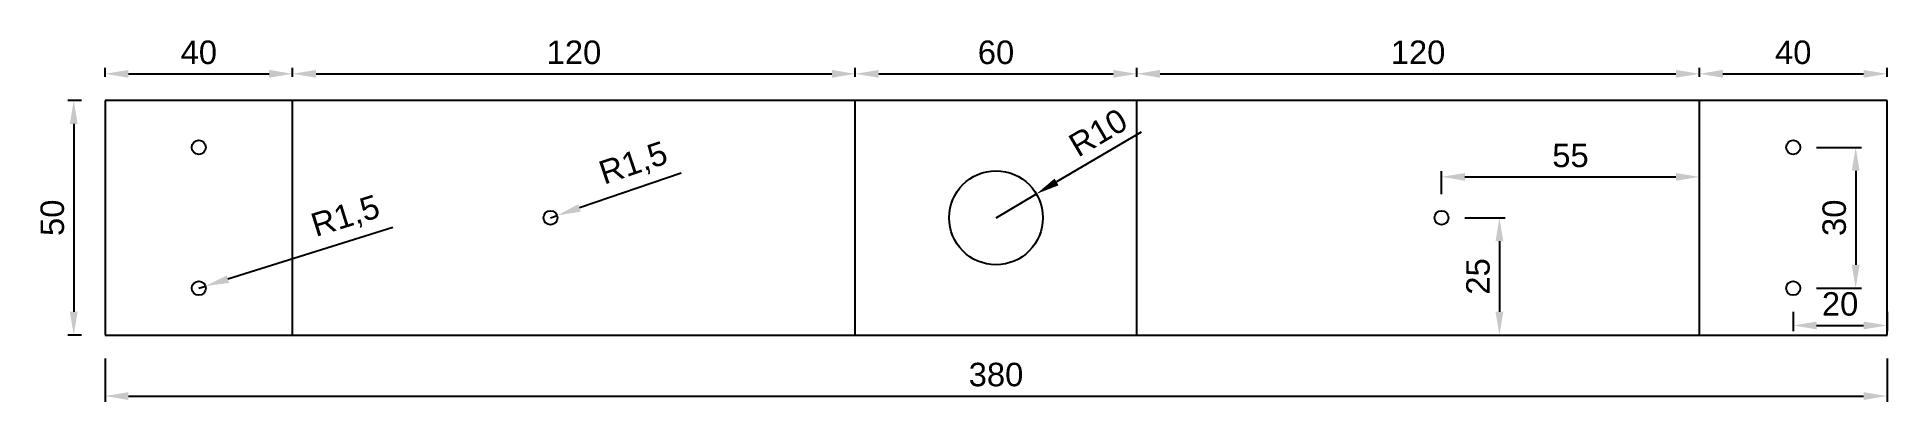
# Model space of a CAD drawing. Header units: millimetres. Extents: x -15 to 380, y -14 to 63.
import ezdxf

# ---------------------------------------------------------------- set-up
doc = ezdxf.new("R2010")
doc.units = ezdxf.units.MM
doc.layers.add('Quote', color=8, linetype='Continuous')
doc.styles.get("Standard").update_dxf_attribs({"font": 'arial.ttf'})
doc.dimstyles.new('ISO-25', dxfattribs={"dimtxt": 5, "dimasz": 5, "dimexe": 1.25, "dimexo": 5, "dimgap": 2, "dimtad": 1, "dimtxsty": 'Standard', "dimcen": 2.5, "dimadec": 0, "dimazin": 0, "dimtfac": 1, "dimtmove": 0, "dimatfit": 3, "dimfxl": 1, "dimarcsym": 0})

# ---------------------------------------------------------------- blocks, each defined once
blk = doc.blocks.new('*D0')
at = {"layer": 'Defpoints', "color": 0, "transparency": 16777216}
for p in [(0, 0), (380, 0), (380, -12.97)]:
    blk.add_point(p, dxfattribs=at)
at = {"layer": 'Quote', "color": 0, "lineweight": -2, "transparency": 16777216}
for p, q in [((0, -5), (0, -14.22)), ((380, -5), (380, -14.22)), ((5, -12.97), (375, -12.97))]:
    blk.add_line(p, q, dxfattribs=at)
at = {"layer": 'Quote', "color": 0, "transparency": 16777216}
for points in [[(5, -12.14), (5, -13.81), (0, -12.97)], [(375, -12.14), (375, -13.81), (380, -12.97)]]:
    blk.add_solid(points, dxfattribs=at)
at = {"layer": 'Quote', "color": 0, "transparency": 16777216, "insert": (190, -8.42), "char_height": 5, "attachment_point": 5}
blk.add_mtext('380', dxfattribs=at)
blk = doc.blocks.new('*D1')
at = {"layer": 'Defpoints', "color": 0, "transparency": 16777216}
for p in [(0, 50), (-6.67, 0), (0, 0)]:
    blk.add_point(p, dxfattribs=at)
at = {"layer": 'Quote', "color": 0, "lineweight": -2, "transparency": 16777216}
for p, q in [((-5, 50), (-7.92, 50)), ((-6.67, 45), (-6.67, 5)), ((-5, 0), (-7.92, 0))]:
    blk.add_line(p, q, dxfattribs=at)
at = {"layer": 'Quote', "color": 0, "transparency": 16777216}
for points in [[(-7.5, 45), (-5.84, 45), (-6.67, 50)], [(-7.5, 5), (-5.84, 5), (-6.67, 0)]]:
    blk.add_solid(points, dxfattribs=at)
at = {"layer": 'Quote', "color": 0, "transparency": 16777216, "insert": (-11.22, 25), "char_height": 5, "attachment_point": 5, "rotation": 90}
blk.add_mtext('50', dxfattribs=at)
blk = doc.blocks.new('*D2')
at = {"layer": 'Defpoints', "color": 0, "transparency": 16777216}
for p in [(40, 55.66), (0, 50), (40, 50)]:
    blk.add_point(p, dxfattribs=at)
at = {"layer": 'Quote', "color": 0, "lineweight": -2, "transparency": 16777216}
for p, q in [((0, 55), (0, 56.91)), ((5, 55.66), (35, 55.66)), ((40, 55), (40, 56.91))]:
    blk.add_line(p, q, dxfattribs=at)
at = {"layer": 'Quote', "color": 0, "transparency": 16777216}
for points in [[(5, 56.49), (5, 54.82), (0, 55.66)], [(35, 56.49), (35, 54.82), (40, 55.66)]]:
    blk.add_solid(points, dxfattribs=at)
at = {"layer": 'Quote', "color": 0, "transparency": 16777216, "insert": (20, 60.21), "char_height": 5, "attachment_point": 5}
blk.add_mtext('40', dxfattribs=at)
blk = doc.blocks.new('*D3')
at = {"layer": 'Defpoints', "color": 0, "transparency": 16777216}
for p in [(160, 55.66), (40, 50), (160, 50)]:
    blk.add_point(p, dxfattribs=at)
at = {"layer": 'Quote', "color": 0, "lineweight": -2, "transparency": 16777216}
for p, q in [((40, 55), (40, 56.91)), ((45, 55.66), (155, 55.66)), ((160, 55), (160, 56.91))]:
    blk.add_line(p, q, dxfattribs=at)
at = {"layer": 'Quote', "color": 0, "transparency": 16777216}
for points in [[(45, 56.49), (45, 54.82), (40, 55.66)], [(155, 56.49), (155, 54.82), (160, 55.66)]]:
    blk.add_solid(points, dxfattribs=at)
at = {"layer": 'Quote', "color": 0, "transparency": 16777216, "insert": (100, 60.21), "char_height": 5, "attachment_point": 5}
blk.add_mtext('120', dxfattribs=at)
blk = doc.blocks.new('*D4')
at = {"layer": 'Defpoints', "color": 0, "transparency": 16777216}
for p in [(220, 55.66), (160, 50), (220, 50)]:
    blk.add_point(p, dxfattribs=at)
at = {"layer": 'Quote', "color": 0, "lineweight": -2, "transparency": 16777216}
for p, q in [((160, 55), (160, 56.91)), ((165, 55.66), (215, 55.66)), ((220, 55), (220, 56.91))]:
    blk.add_line(p, q, dxfattribs=at)
at = {"layer": 'Quote', "color": 0, "transparency": 16777216}
for points in [[(165, 56.49), (165, 54.82), (160, 55.66)], [(215, 56.49), (215, 54.82), (220, 55.66)]]:
    blk.add_solid(points, dxfattribs=at)
at = {"layer": 'Quote', "color": 0, "transparency": 16777216, "insert": (190, 60.21), "char_height": 5, "attachment_point": 5}
blk.add_mtext('60', dxfattribs=at)
blk = doc.blocks.new('*D5')
at = {"layer": 'Defpoints', "color": 0, "transparency": 16777216}
for p in [(340, 55.66), (220, 50), (340, 50)]:
    blk.add_point(p, dxfattribs=at)
at = {"layer": 'Quote', "color": 0, "lineweight": -2, "transparency": 16777216}
for p, q in [((220, 55), (220, 56.91)), ((225, 55.66), (335, 55.66)), ((340, 55), (340, 56.91))]:
    blk.add_line(p, q, dxfattribs=at)
at = {"layer": 'Quote', "color": 0, "transparency": 16777216}
for points in [[(225, 56.49), (225, 54.82), (220, 55.66)], [(335, 56.49), (335, 54.82), (340, 55.66)]]:
    blk.add_solid(points, dxfattribs=at)
at = {"layer": 'Quote', "color": 0, "transparency": 16777216, "insert": (280, 60.21), "char_height": 5, "attachment_point": 5}
blk.add_mtext('120', dxfattribs=at)
blk = doc.blocks.new('*D6')
at = {"layer": 'Defpoints', "color": 0, "transparency": 16777216}
for p in [(380, 55.66), (340, 50), (380, 50)]:
    blk.add_point(p, dxfattribs=at)
at = {"layer": 'Quote', "color": 0, "lineweight": -2, "transparency": 16777216}
for p, q in [((340, 55), (340, 56.91)), ((345, 55.66), (375, 55.66)), ((380, 55), (380, 56.91))]:
    blk.add_line(p, q, dxfattribs=at)
at = {"layer": 'Quote', "color": 0, "transparency": 16777216}
for points in [[(345, 56.49), (345, 54.82), (340, 55.66)], [(375, 56.49), (375, 54.82), (380, 55.66)]]:
    blk.add_solid(points, dxfattribs=at)
at = {"layer": 'Quote', "color": 0, "transparency": 16777216, "insert": (360, 60.21), "char_height": 5, "attachment_point": 5}
blk.add_mtext('40', dxfattribs=at)
blk = doc.blocks.new('*D7')
at = {"layer": 'Defpoints', "color": 0, "transparency": 16777216}
for p in [(95, 25), (96.42, 25.48)]:
    blk.add_point(p, dxfattribs=at)
at = {"layer": 'Quote', "color": 0, "lineweight": -2, "transparency": 16777216}
for p, q in [((122.86, 34.47), (101.15, 27.09)), ((95, 25), (96.42, 25.48))]:
    blk.add_line(p, q, dxfattribs=at)
at = {"layer": 'Quote', "color": 0, "transparency": 16777216}
blk.add_solid([(100.89, 27.88), (101.42, 26.3), (96.42, 25.48)], dxfattribs=at)
at = {"layer": 'Quote', "color": 0, "transparency": 16777216, "insert": (112.76, 36.32), "char_height": 5, "attachment_point": 5, "rotation": 18.7668}
blk.add_mtext('R1,5', dxfattribs=at)
blk = doc.blocks.new('*D8')
at = {"layer": 'Defpoints', "color": 0, "transparency": 16777216}
for p in [(198.61, 30.08), (190, 25)]:
    blk.add_point(p, dxfattribs=at)
at = {"layer": 'Quote', "color": 0, "lineweight": -2, "transparency": 16777216}
for p, q in [((220.94, 43.26), (202.92, 32.62)), ((190, 25), (198.61, 30.08))]:
    blk.add_line(p, q, dxfattribs=at)
at = {"layer": 'Quote', "color": 0, "transparency": 16777216}
blk.add_solid([(202.49, 33.34), (203.34, 31.91), (198.61, 30.08)], dxfattribs=at)
at = {"layer": 'Quote', "color": 0, "transparency": 16777216, "insert": (211.77, 43.14), "char_height": 5, "attachment_point": 5, "rotation": 30.5499}
blk.add_mtext('R10', dxfattribs=at)
blk = doc.blocks.new('*D9')
at = {"layer": 'Defpoints', "color": 0, "transparency": 16777216}
for p in [(20, 10), (21.43, 10.45)]:
    blk.add_point(p, dxfattribs=at)
at = {"layer": 'Quote', "color": 0, "lineweight": -2, "transparency": 16777216}
for p, q in [((61.41, 22.93), (26.2, 11.94)), ((20, 10), (21.43, 10.45))]:
    blk.add_line(p, q, dxfattribs=at)
at = {"layer": 'Quote', "color": 0, "transparency": 16777216}
blk.add_solid([(25.96, 12.73), (26.45, 11.14), (21.43, 10.45)], dxfattribs=at)
at = {"layer": 'Quote', "color": 0, "transparency": 16777216, "insert": (51.37, 25.03), "char_height": 5, "attachment_point": 5, "rotation": 17.3359}
blk.add_mtext('R1,5', dxfattribs=at)
blk = doc.blocks.new('*D11')
at = {"layer": 'Defpoints', "color": 0, "transparency": 16777216}
for p in [(340, 33.71), (285, 25), (340, 25)]:
    blk.add_point(p, dxfattribs=at)
at = {"layer": 'Quote', "color": 0, "lineweight": -2, "transparency": 16777216}
for p, q in [((285, 30), (285, 34.96)), ((290, 33.71), (335, 33.71)), ((340, 30), (340, 34.96))]:
    blk.add_line(p, q, dxfattribs=at)
at = {"layer": 'Quote', "color": 0, "transparency": 16777216}
for points in [[(290, 34.54), (290, 32.88), (285, 33.71)], [(335, 34.54), (335, 32.88), (340, 33.71)]]:
    blk.add_solid(points, dxfattribs=at)
at = {"layer": 'Quote', "color": 0, "transparency": 16777216, "insert": (312.5, 38.25), "char_height": 5, "attachment_point": 5}
blk.add_mtext('55', dxfattribs=at)
blk = doc.blocks.new('*D12')
at = {"layer": 'Defpoints', "color": 0, "transparency": 16777216}
for p in [(360, 40), (360, 10), (373.32, 10)]:
    blk.add_point(p, dxfattribs=at)
at = {"layer": 'Quote', "color": 0, "lineweight": -2, "transparency": 16777216}
for p, q in [((365, 40), (374.57, 40)), ((373.32, 35), (373.32, 15)), ((365, 10), (374.57, 10))]:
    blk.add_line(p, q, dxfattribs=at)
at = {"layer": 'Quote', "color": 0, "transparency": 16777216}
for points in [[(372.49, 35), (374.16, 35), (373.32, 40)], [(372.49, 15), (374.16, 15), (373.32, 10)]]:
    blk.add_solid(points, dxfattribs=at)
at = {"layer": 'Quote', "color": 0, "transparency": 16777216, "insert": (368.77, 25), "char_height": 5, "attachment_point": 5, "rotation": 90}
blk.add_mtext('30', dxfattribs=at)
blk = doc.blocks.new('*D13')
at = {"layer": 'Defpoints', "color": 0, "transparency": 16777216}
for p in [(360, 10), (380, 10), (380, 2.07)]:
    blk.add_point(p, dxfattribs=at)
at = {"layer": 'Quote', "color": 0, "lineweight": -2, "transparency": 16777216}
for p, q in [((360, 5), (360, 0.82)), ((380, 5), (380, 0.82)), ((365, 2.07), (375, 2.07))]:
    blk.add_line(p, q, dxfattribs=at)
at = {"layer": 'Quote', "color": 0, "transparency": 16777216}
for points in [[(365, 2.9), (365, 1.23), (360, 2.07)], [(375, 2.9), (375, 1.23), (380, 2.07)]]:
    blk.add_solid(points, dxfattribs=at)
at = {"layer": 'Quote', "color": 0, "transparency": 16777216, "insert": (370, 6.62), "char_height": 5, "attachment_point": 5}
blk.add_mtext('20', dxfattribs=at)
blk = doc.blocks.new('*D14')
at = {"layer": 'Defpoints', "color": 0, "transparency": 16777216}
for p in [(285, 25), (280, 0), (297.35, 0)]:
    blk.add_point(p, dxfattribs=at)
at = {"layer": 'Quote', "color": 0, "lineweight": -2, "transparency": 16777216}
for p, q in [((290, 25), (298.6, 25)), ((297.35, 20), (297.35, 5)), ((285, 0), (298.6, 0))]:
    blk.add_line(p, q, dxfattribs=at)
at = {"layer": 'Quote', "color": 0, "transparency": 16777216}
for points in [[(296.52, 20), (298.18, 20), (297.35, 25)], [(296.52, 5), (298.18, 5), (297.35, 0)]]:
    blk.add_solid(points, dxfattribs=at)
at = {"layer": 'Quote', "color": 0, "transparency": 16777216, "insert": (292.8, 12.5), "char_height": 5, "attachment_point": 5, "rotation": 90}
blk.add_mtext('25', dxfattribs=at)

msp = doc.modelspace()

# ---------------------------------------------------------------- linework, layer by layer
for p, q in [((380, 50), (0, 50)), ((0, 50), (0, 0)), ((40, 0), (40, 50)), ((160, 0), (160, 50)), ((220, 0), (220, 50)), ((340, 0), (340, 50)), ((380, 0), (380, 50)), ((0, 0), (40, 0)), ((40, 0), (160, 0)), ((160, 0), (220, 0)), ((220, 0), (340, 0)), ((340, 0), (380, 0))]:
    msp.add_line(p, q)
for centre, radius in [((20, 40), 1.5), ((360, 40), 1.5), ((190, 25), 10), ((95, 25), 1.5), ((285, 25), 1.5), ((20, 10), 1.5), ((360, 10), 1.5)]:
    msp.add_circle(centre, radius)

# ---------------------------------------------------------------- dimensions: what is measured, and where the dimension line sits
at = {"layer": 'Quote'}
for base, p1, p2, picture, middle in [((40, 55.656), (0, 50), (40, 50), '*D2', (20, 60.209)), ((160, 55.656), (40, 50), (160, 50), '*D3', (100, 60.209)), ((220, 55.656), (160, 50), (220, 50), '*D4', (190, 60.209)), ((340, 55.656), (220, 50), (340, 50), '*D5', (280, 60.209)), ((380, 55.656), (340, 50), (380, 50), '*D6', (360, 60.209)), ((340, 33.71), (285, 25), (340, 25), '*D11', (312.5, 38.252)), ((380, 2.067), (360, 10), (380, 10), '*D13', (370, 6.62)), ((380, -12.974), (0, 0), (380, 0), '*D0', (190, -8.42))]:
    dim = msp.add_linear_dim(base=base, p1=p1, p2=p2, dimstyle='ISO-25', dxfattribs=at)
    dim.commit()
    dim.dimension.update_dxf_attribs({"geometry": picture, "text_midpoint": middle})
dim = msp.add_linear_dim(base=(-6.671, 0), p1=(0, 50), p2=(0, 0), angle=90, text='50', dimstyle='ISO-25', dxfattribs=at)
dim.commit()
dim.dimension.update_dxf_attribs({"geometry": '*D1', "text_midpoint": (-11.224, 25)})
for center, mpoint, picture, middle in [((190, 25), (198.612, 30.083), '*D8', (211.769, 43.135)), ((95, 25), (96.42, 25.483), '*D7', (112.765, 36.322))]:
    dim = msp.add_radius_dim(center=center, mpoint=mpoint, dimstyle='ISO-25', dxfattribs=at)
    dim.commit()
    dim.dimension.update_dxf_attribs({"geometry": picture, "text_midpoint": middle})
for base, p1, p2, picture, middle in [((373.322, 10), (360, 40), (360, 10), '*D12', (368.768, 25)), ((297.349, 0), (285, 25), (280, 0), '*D14', (292.796, 12.5))]:
    dim = msp.add_linear_dim(base=base, p1=p1, p2=p2, angle=90, dimstyle='ISO-25', dxfattribs=at)
    dim.commit()
    dim.dimension.update_dxf_attribs({"geometry": picture, "text_midpoint": middle})
dim = msp.add_radius_dim(center=(20, 10), mpoint=(21.432, 10.447), dimstyle='ISO-25', dxfattribs=at)
dim.commit()
dim.dimension.update_dxf_attribs({"geometry": '*D9', "text_midpoint": (52.858, 20.257), "dimtype": 164})

doc.saveas('drawing.dxf')
